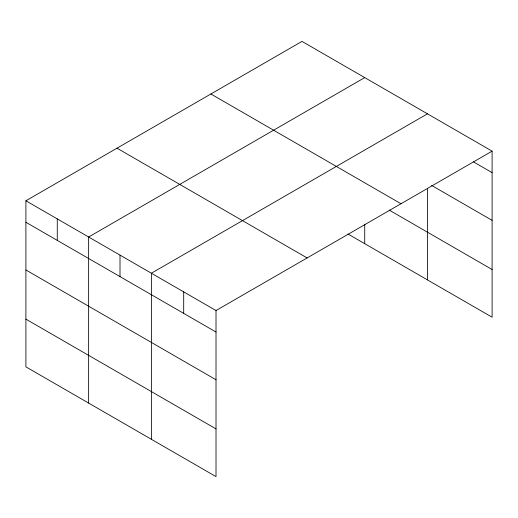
<?xml version="1.0" encoding="UTF-8"?>
<svg xmlns="http://www.w3.org/2000/svg" width="518" height="518" viewBox="0 0 518 518"><rect width="100%" height="100%" fill="white"/><g stroke="black" fill="none" stroke-linecap="round" stroke-linejoin="round"><path stroke-width="0.78" d="M25.9 200.783L216.012 310.541L216.012 476.612L25.9 366.854L25.9 200.783L301.988 41.388L492.1 151.146L492.1 317.217L347.992 234.019M364.724 77.609L88.636 237.004L88.636 403.075M427.46 113.831L151.379 273.226L151.379 439.296M216.012 310.541L492.1 151.146M473.536 161.92L492.1 172.636M431.585 185.412L492.1 220.351M210.878 93.985L400.99 203.749M389.122 210.049L492.1 269.509M117.01 148.18L307.122 257.945M25.9 222.274L216.012 332.032M25.9 269.982L216.012 379.746M25.9 319.14L216.012 428.904M427.46 188.669L427.46 279.901M364.724 224.268L364.724 243.68M183.696 291.887L183.696 313.371M120.008 255.115L120.008 276.606M57.271 218.894L57.271 240.384"/></g></svg>
